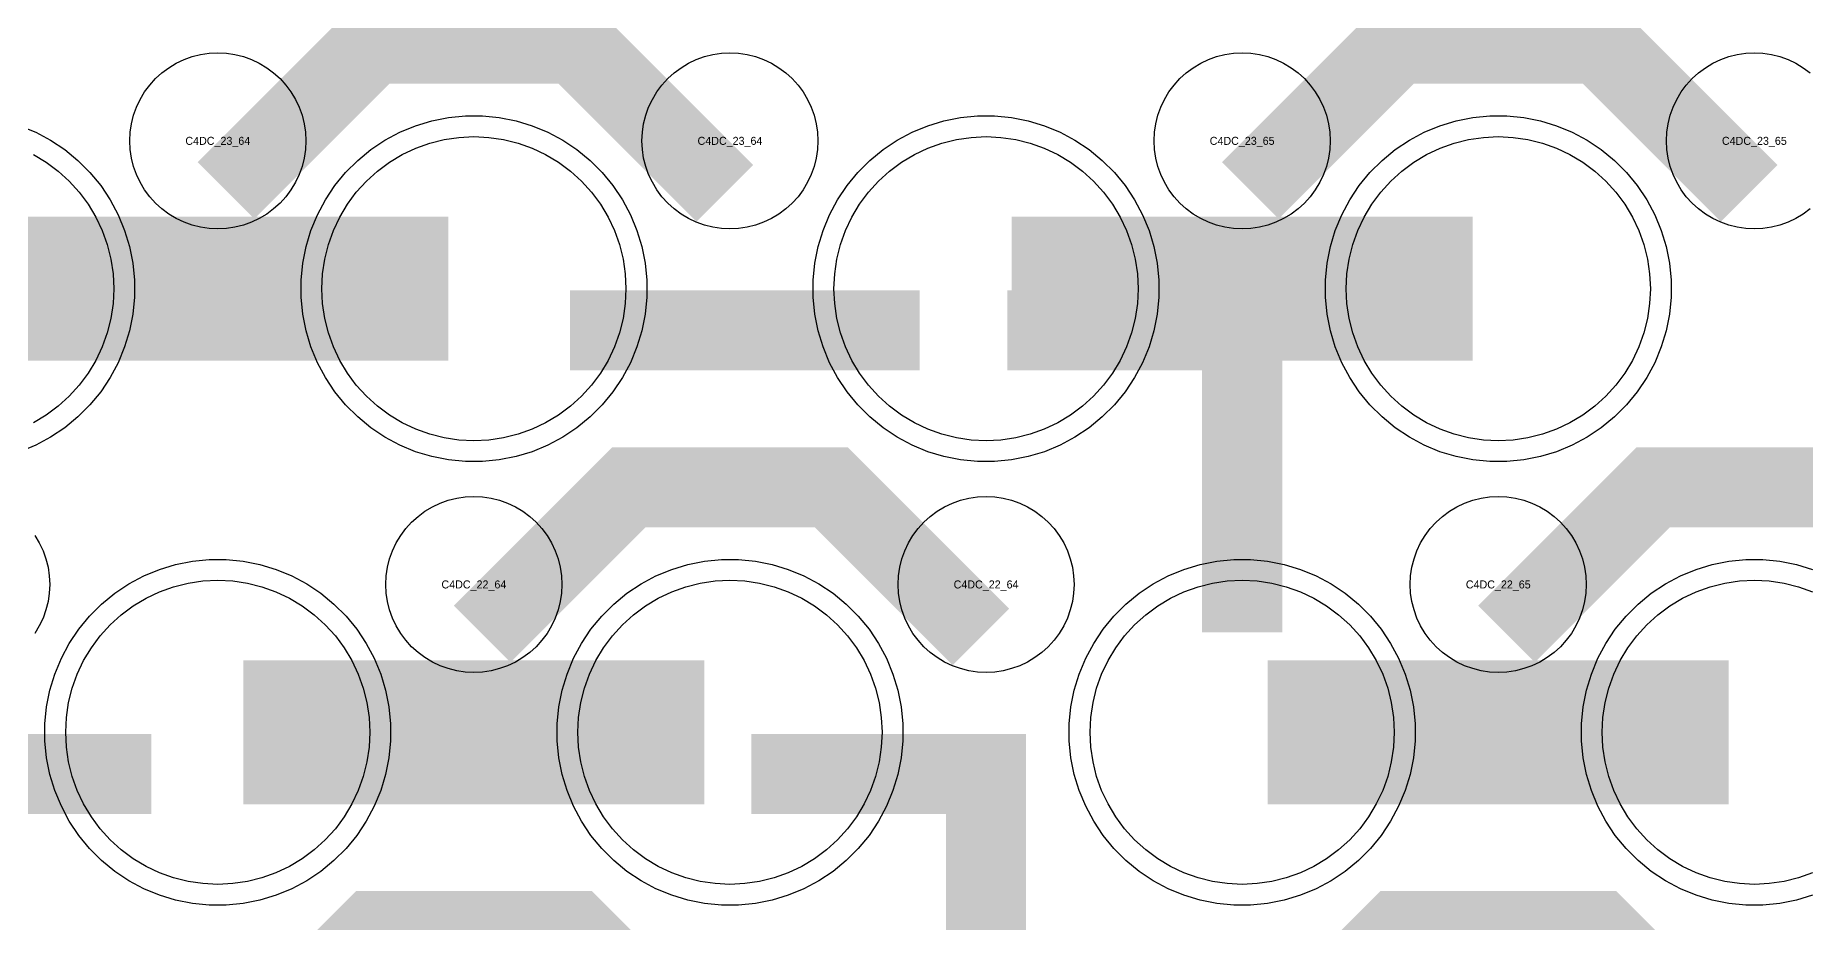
# Model space of a CAD drawing. Extents: x -11880 to 11880, y -14992 to 14992.
# Drawn here: x 8423 to 8976, y -11851 to -11573 of the extents above; entities that cross this region are included whole.
import ezdxf
from ezdxf.enums import TextEntityAlignment as Align

# ---------------------------------------------------------------- set-up
doc = ezdxf.new("R2010")
doc.units = 0
doc.header["$MEASUREMENT"] = 0
for name, color, linetype in [('GDS_775_DT_237', 138, 'CONTINUOUS'), ('RDL1_FS', 34, 'CONTINUOUS'), ('RDL_BS', 160, 'CONTINUOUS')]:
    doc.layers.add(name, color=color, linetype=linetype)

msp = doc.modelspace()

# ---------------------------------------------------------------- linework, layer by layer
at = {"layer": 'RDL1_FS', "color": 241, "true_color": 0xf7abae}
for points in [[(8560, -11700.099), (8555.343, -11699.87), (8550.732, -11699.186), (8546.209, -11698.054), (8541.819, -11696.482), (8537.605, -11694.49), (8533.605, -11692.092), (8529.86, -11689.314), (8526.406, -11686.184), (8523.276, -11682.73), (8520.498, -11678.985), (8518.1, -11674.985), (8516.108, -11670.771), (8514.536, -11666.381), (8513.404, -11661.858), (8512.72, -11657.247), (8512.491, -11652.59), (8512.72, -11647.933), (8513.404, -11643.322), (8514.536, -11638.799), (8516.108, -11634.409), (8518.1, -11630.195), (8520.498, -11626.195), (8523.276, -11622.45), (8526.406, -11618.996), (8529.86, -11615.866), (8533.605, -11613.088), (8537.605, -11610.69), (8541.819, -11608.698), (8546.209, -11607.126), (8550.732, -11605.994), (8555.343, -11605.31), (8560, -11605.081), (8564.657, -11605.31), (8569.268, -11605.994), (8573.791, -11607.126), (8578.181, -11608.698), (8582.395, -11610.69), (8586.395, -11613.088), (8590.14, -11615.866), (8593.594, -11618.996), (8596.724, -11622.45), (8599.502, -11626.195), (8601.9, -11630.195), (8603.892, -11634.409), (8605.464, -11638.799), (8606.596, -11643.322), (8607.28, -11647.933), (8607.509, -11652.59), (8607.28, -11657.247), (8606.596, -11661.858), (8605.464, -11666.381), (8603.892, -11670.771), (8601.9, -11674.985), (8599.502, -11678.985), (8596.724, -11682.73), (8593.594, -11686.184), (8590.14, -11689.314), (8586.395, -11692.092), (8582.395, -11694.49), (8578.181, -11696.482), (8573.791, -11698.054), (8569.268, -11699.186), (8564.657, -11699.87)], [(8720, -11700.099), (8715.343, -11699.87), (8710.732, -11699.186), (8706.209, -11698.054), (8701.819, -11696.482), (8697.605, -11694.49), (8693.605, -11692.092), (8689.86, -11689.314), (8686.406, -11686.184), (8683.276, -11682.73), (8680.498, -11678.985), (8678.1, -11674.985), (8676.108, -11670.771), (8674.536, -11666.381), (8673.404, -11661.858), (8672.72, -11657.247), (8672.491, -11652.59), (8672.72, -11647.933), (8673.404, -11643.322), (8674.536, -11638.799), (8676.108, -11634.409), (8678.1, -11630.195), (8680.498, -11626.195), (8683.276, -11622.45), (8686.406, -11618.996), (8689.86, -11615.866), (8693.605, -11613.088), (8697.605, -11610.69), (8701.819, -11608.698), (8706.209, -11607.126), (8710.732, -11605.994), (8715.343, -11605.31), (8720, -11605.081), (8724.657, -11605.31), (8729.268, -11605.994), (8733.791, -11607.126), (8738.181, -11608.698), (8742.395, -11610.69), (8746.395, -11613.088), (8750.14, -11615.866), (8753.594, -11618.996), (8756.724, -11622.45), (8759.502, -11626.195), (8761.9, -11630.195), (8763.892, -11634.409), (8765.464, -11638.799), (8766.596, -11643.322), (8767.28, -11647.933), (8767.509, -11652.59), (8767.28, -11657.247), (8766.596, -11661.858), (8765.464, -11666.381), (8763.892, -11670.771), (8761.9, -11674.985), (8759.502, -11678.985), (8756.724, -11682.73), (8753.594, -11686.184), (8750.14, -11689.314), (8746.395, -11692.092), (8742.395, -11694.49), (8738.181, -11696.482), (8733.791, -11698.054), (8729.268, -11699.186), (8724.657, -11699.87)], [(8880, -11700.099), (8875.343, -11699.87), (8870.732, -11699.186), (8866.209, -11698.054), (8861.819, -11696.482), (8857.605, -11694.49), (8853.605, -11692.092), (8849.86, -11689.314), (8846.406, -11686.184), (8843.276, -11682.73), (8840.498, -11678.985), (8838.1, -11674.985), (8836.108, -11670.771), (8834.536, -11666.381), (8833.404, -11661.858), (8832.72, -11657.247), (8832.491, -11652.59), (8832.72, -11647.933), (8833.404, -11643.322), (8834.536, -11638.799), (8836.108, -11634.409), (8838.1, -11630.195), (8840.498, -11626.195), (8843.276, -11622.45), (8846.406, -11618.996), (8849.86, -11615.866), (8853.605, -11613.088), (8857.605, -11610.69), (8861.819, -11608.698), (8866.209, -11607.126), (8870.732, -11605.994), (8875.343, -11605.31), (8880, -11605.081), (8884.657, -11605.31), (8889.268, -11605.994), (8893.791, -11607.126), (8898.181, -11608.698), (8902.395, -11610.69), (8906.395, -11613.088), (8910.14, -11615.866), (8913.594, -11618.996), (8916.724, -11622.45), (8919.502, -11626.195), (8921.9, -11630.195), (8923.892, -11634.409), (8925.464, -11638.799), (8926.596, -11643.322), (8927.28, -11647.933), (8927.509, -11652.59), (8927.28, -11657.247), (8926.596, -11661.858), (8925.464, -11666.381), (8923.892, -11670.771), (8921.9, -11674.985), (8919.502, -11678.985), (8916.724, -11682.73), (8913.594, -11686.184), (8910.14, -11689.314), (8906.395, -11692.092), (8902.395, -11694.49), (8898.181, -11696.482), (8893.791, -11698.054), (8889.268, -11699.186), (8884.657, -11699.87)], [(8800, -11838.664), (8795.343, -11838.435), (8790.732, -11837.751), (8786.209, -11836.619), (8781.819, -11835.047), (8777.605, -11833.055), (8773.605, -11830.657), (8769.86, -11827.879), (8766.406, -11824.749), (8763.276, -11821.295), (8760.498, -11817.55), (8758.1, -11813.55), (8756.108, -11809.336), (8754.536, -11804.946), (8753.404, -11800.423), (8752.72, -11795.812), (8752.491, -11791.155), (8752.72, -11786.498), (8753.404, -11781.887), (8754.536, -11777.364), (8756.108, -11772.974), (8758.1, -11768.76), (8760.498, -11764.76), (8763.276, -11761.015), (8766.406, -11757.561), (8769.86, -11754.431), (8773.605, -11751.653), (8777.605, -11749.255), (8781.819, -11747.263), (8786.209, -11745.691), (8790.732, -11744.559), (8795.343, -11743.875), (8800, -11743.646), (8804.657, -11743.875), (8809.268, -11744.559), (8813.791, -11745.691), (8818.181, -11747.263), (8822.395, -11749.255), (8826.395, -11751.653), (8830.14, -11754.431), (8833.594, -11757.561), (8836.724, -11761.015), (8839.502, -11764.76), (8841.9, -11768.76), (8843.892, -11772.974), (8845.464, -11777.364), (8846.596, -11781.887), (8847.28, -11786.498), (8847.509, -11791.155), (8847.28, -11795.812), (8846.596, -11800.423), (8845.464, -11804.946), (8843.892, -11809.336), (8841.9, -11813.55), (8839.502, -11817.55), (8836.724, -11821.295), (8833.594, -11824.749), (8830.14, -11827.879), (8826.395, -11830.657), (8822.395, -11833.055), (8818.181, -11835.047), (8813.791, -11836.619), (8809.268, -11837.751), (8804.657, -11838.435)]]:
    msp.add_lwpolyline(points, close=True, dxfattribs=at)
for points in [[(8422.395, -11610.69), (8426.395, -11613.088), (8430.14, -11615.866), (8433.594, -11618.996), (8436.724, -11622.45), (8439.502, -11626.195), (8441.9, -11630.195), (8443.892, -11634.409), (8445.464, -11638.799), (8446.596, -11643.322), (8447.28, -11647.933), (8447.509, -11652.59), (8447.28, -11657.247), (8446.596, -11661.858), (8445.464, -11666.381), (8443.892, -11670.771), (8441.9, -11674.985), (8439.502, -11678.985), (8436.724, -11682.73), (8433.594, -11686.184), (8430.14, -11689.314), (8426.395, -11692.092), (8422.395, -11694.49)], [(8978.181, -11835.047), (8973.791, -11836.619), (8969.268, -11837.751), (8964.657, -11838.435), (8960, -11838.664), (8955.343, -11838.435), (8950.732, -11837.751), (8946.209, -11836.619), (8941.819, -11835.047), (8937.605, -11833.055), (8933.605, -11830.657), (8929.86, -11827.879), (8926.406, -11824.749), (8923.276, -11821.295), (8920.498, -11817.55), (8918.1, -11813.55), (8916.108, -11809.336), (8914.536, -11804.946), (8913.404, -11800.423), (8912.72, -11795.812), (8912.491, -11791.155), (8912.72, -11786.498), (8913.404, -11781.887), (8914.536, -11777.364), (8916.108, -11772.974), (8918.1, -11768.76), (8920.498, -11764.76), (8923.276, -11761.015), (8926.406, -11757.561), (8929.86, -11754.431), (8933.605, -11751.653), (8937.605, -11749.255), (8941.819, -11747.263), (8946.209, -11745.691), (8950.732, -11744.559), (8955.343, -11743.875), (8960, -11743.646), (8964.657, -11743.875), (8969.268, -11744.559), (8973.791, -11745.691), (8978.181, -11747.263)]]:
    msp.add_lwpolyline(points, dxfattribs=at)
for points in [[(8408.002, -11652.59, 45, 45, 0), (8480.002, -11652.59, 45, 45, 0)], [(8480.002, -11652.59, 45, 45, 0), (8552.002, -11652.59, 45, 45, 0)], [(8728.002, -11652.59, 45, 45, 0), (8800.002, -11652.59, 45, 45, 0)], [(8800.002, -11652.59, 45, 45, 0), (8872.002, -11652.59, 45, 45, 0)], [(8808.002, -11791.155, 45, 45, 0), (8880.002, -11791.155, 45, 45, 0)], [(8880.002, -11791.155, 45, 45, 0), (8952.002, -11791.155, 45, 45, 0)]]:
    msp.add_lwpolyline(points, format="xyseb", dxfattribs=at)
at = {"layer": 'RDL1_FS'}
for points in [[(8480, -11838.664), (8475.343, -11838.435), (8470.732, -11837.751), (8466.209, -11836.619), (8461.819, -11835.047), (8457.605, -11833.055), (8453.605, -11830.657), (8449.86, -11827.879), (8446.406, -11824.749), (8443.276, -11821.295), (8440.498, -11817.55), (8438.1, -11813.55), (8436.108, -11809.336), (8434.536, -11804.946), (8433.404, -11800.423), (8432.72, -11795.812), (8432.491, -11791.155), (8432.72, -11786.498), (8433.404, -11781.887), (8434.536, -11777.364), (8436.108, -11772.974), (8438.1, -11768.76), (8440.498, -11764.76), (8443.276, -11761.015), (8446.406, -11757.561), (8449.86, -11754.431), (8453.605, -11751.653), (8457.605, -11749.255), (8461.819, -11747.263), (8466.209, -11745.691), (8470.732, -11744.559), (8475.343, -11743.875), (8480, -11743.646), (8484.657, -11743.875), (8489.268, -11744.559), (8493.791, -11745.691), (8498.181, -11747.263), (8502.395, -11749.255), (8506.395, -11751.653), (8510.14, -11754.431), (8513.594, -11757.561), (8516.724, -11761.015), (8519.502, -11764.76), (8521.9, -11768.76), (8523.892, -11772.974), (8525.464, -11777.364), (8526.596, -11781.887), (8527.28, -11786.498), (8527.509, -11791.155), (8527.28, -11795.812), (8526.596, -11800.423), (8525.464, -11804.946), (8523.892, -11809.336), (8521.9, -11813.55), (8519.502, -11817.55), (8516.724, -11821.295), (8513.594, -11824.749), (8510.14, -11827.879), (8506.395, -11830.657), (8502.395, -11833.055), (8498.181, -11835.047), (8493.791, -11836.619), (8489.268, -11837.751), (8484.657, -11838.435)], [(8640, -11838.664), (8635.343, -11838.435), (8630.732, -11837.751), (8626.209, -11836.619), (8621.819, -11835.047), (8617.605, -11833.055), (8613.605, -11830.657), (8609.86, -11827.879), (8606.406, -11824.749), (8603.276, -11821.295), (8600.498, -11817.55), (8598.1, -11813.55), (8596.108, -11809.336), (8594.536, -11804.946), (8593.404, -11800.423), (8592.72, -11795.812), (8592.491, -11791.155), (8592.72, -11786.498), (8593.404, -11781.887), (8594.536, -11777.364), (8596.108, -11772.974), (8598.1, -11768.76), (8600.498, -11764.76), (8603.276, -11761.015), (8606.406, -11757.561), (8609.86, -11754.431), (8613.605, -11751.653), (8617.605, -11749.255), (8621.819, -11747.263), (8626.209, -11745.691), (8630.732, -11744.559), (8635.343, -11743.875), (8640, -11743.646), (8644.657, -11743.875), (8649.268, -11744.559), (8653.791, -11745.691), (8658.181, -11747.263), (8662.395, -11749.255), (8666.395, -11751.653), (8670.14, -11754.431), (8673.594, -11757.561), (8676.724, -11761.015), (8679.502, -11764.76), (8681.9, -11768.76), (8683.892, -11772.974), (8685.464, -11777.364), (8686.596, -11781.887), (8687.28, -11786.498), (8687.509, -11791.155), (8687.28, -11795.812), (8686.596, -11800.423), (8685.464, -11804.946), (8683.892, -11809.336), (8681.9, -11813.55), (8679.502, -11817.55), (8676.724, -11821.295), (8673.594, -11824.749), (8670.14, -11827.879), (8666.395, -11830.657), (8662.395, -11833.055), (8658.181, -11835.047), (8653.791, -11836.619), (8649.268, -11837.751), (8644.657, -11838.435)]]:
    msp.add_lwpolyline(points, close=True, dxfattribs=at)
for points in [[(8488.002, -11791.155, 45, 45, 0), (8560.002, -11791.155, 45, 45, 0)], [(8560.002, -11791.155, 45, 45, 0), (8632.002, -11791.155, 45, 45, 0)]]:
    msp.add_lwpolyline(points, format="xyseb", dxfattribs=at)
at = {"layer": 'RDL_BS'}
for points in [[(8482.562, -11621.904, 25, 25, 0), (8528.377, -11576.089, 25, 25, 0), (8561.93, -11576.089, 25, 25, 0)], [(8638.401, -11622.803, 25, 25, 0), (8591.687, -11576.089, 25, 25, 0), (8561.929, -11576.089, 25, 25, 0)], [(8802.562, -11621.904, 25, 25, 0), (8848.377, -11576.089, 25, 25, 0), (8881.93, -11576.089, 25, 25, 0)], [(8958.401, -11622.803, 25, 25, 0), (8911.687, -11576.089, 25, 25, 0), (8881.929, -11576.089, 25, 25, 0)], [(8800, -11683.572, 25, 25, 0), (8800, -11729.192, 25, 25, 0)], [(8562.562, -11760.469, 25, 25, 0), (8608.377, -11714.654, 25, 25, 0), (8641.93, -11714.654, 25, 25, 0)], [(8718.401, -11761.368, 25, 25, 0), (8671.687, -11714.654, 25, 25, 0), (8641.929, -11714.654, 25, 25, 0)], [(8882.562, -11760.469, 25, 25, 0), (8928.377, -11714.654, 25, 25, 0), (8961.93, -11714.654, 25, 25, 0)], [(9038.401, -11761.368, 25, 25, 0), (8991.687, -11714.654, 25, 25, 0), (8961.929, -11714.654, 25, 25, 0)], [(8720, -11898.445, 25, 25, 0), (8720, -11791.668, 25, 25, 0)], [(8350.016, -11804.168, 25, 25, 0), (8459.281, -11804.168, 25, 25, 0)], [(8732.5, -11804.168, 25, 25, 0), (8646.667, -11804.168, 25, 25, 0)], [(8692.944, -11804.168, 25, 25, 0), (8651.74, -11804.168, 25, 25, 0)], [(8720, -11822.137, 25, 25, 0), (8720, -11867.757, 25, 25, 0)], [(8482.562, -11899.034, 25, 25, 0), (8528.377, -11853.219, 25, 25, 0), (8561.93, -11853.219, 25, 25, 0)], [(8638.401, -11899.933, 25, 25, 0), (8591.687, -11853.219, 25, 25, 0), (8561.929, -11853.219, 25, 25, 0)], [(8802.562, -11899.034, 25, 25, 0), (8848.377, -11853.219, 25, 25, 0), (8881.93, -11853.219, 25, 25, 0)], [(8958.401, -11899.933, 25, 25, 0), (8911.687, -11853.219, 25, 25, 0), (8881.929, -11853.219, 25, 25, 0)]]:
    msp.add_lwpolyline(points, format="xyseb", dxfattribs=at)
for points in [[(8480, -11633.896), (8477.307, -11633.764), (8474.635, -11633.368), (8472.016, -11632.711), (8469.481, -11631.804), (8467.044, -11630.652), (8464.72, -11629.259), (8462.557, -11627.656), (8460.558, -11625.844), (8458.746, -11623.845), (8457.143, -11621.682), (8455.75, -11619.358), (8454.598, -11616.921), (8453.691, -11614.386), (8453.034, -11611.767), (8452.638, -11609.095), (8452.506, -11606.402), (8452.638, -11603.709), (8453.034, -11601.037), (8453.691, -11598.418), (8454.598, -11595.883), (8455.75, -11593.446), (8457.143, -11591.122), (8458.746, -11588.959), (8460.558, -11586.96), (8462.557, -11585.148), (8464.72, -11583.545), (8467.044, -11582.152), (8469.481, -11581), (8472.016, -11580.093), (8474.635, -11579.436), (8477.307, -11579.04), (8480, -11578.908), (8482.693, -11579.04), (8485.365, -11579.436), (8487.984, -11580.093), (8490.519, -11581), (8492.956, -11582.152), (8495.28, -11583.545), (8497.443, -11585.148), (8499.442, -11586.96), (8501.254, -11588.959), (8502.857, -11591.122), (8504.25, -11593.446), (8505.402, -11595.883), (8506.309, -11598.418), (8506.966, -11601.037), (8507.362, -11603.709), (8507.494, -11606.402), (8507.362, -11609.095), (8506.966, -11611.767), (8506.309, -11614.386), (8505.402, -11616.921), (8504.25, -11619.358), (8502.857, -11621.682), (8501.254, -11623.845), (8499.442, -11625.844), (8497.443, -11627.656), (8495.28, -11629.259), (8492.956, -11630.652), (8490.519, -11631.804), (8487.984, -11632.711), (8485.365, -11633.368), (8482.693, -11633.764)], [(8640, -11633.896), (8637.307, -11633.764), (8634.635, -11633.368), (8632.016, -11632.711), (8629.481, -11631.804), (8627.044, -11630.652), (8624.72, -11629.259), (8622.557, -11627.656), (8620.558, -11625.844), (8618.746, -11623.845), (8617.143, -11621.682), (8615.75, -11619.358), (8614.598, -11616.921), (8613.691, -11614.386), (8613.034, -11611.767), (8612.638, -11609.095), (8612.506, -11606.402), (8612.638, -11603.709), (8613.034, -11601.037), (8613.691, -11598.418), (8614.598, -11595.883), (8615.75, -11593.446), (8617.143, -11591.122), (8618.746, -11588.959), (8620.558, -11586.96), (8622.557, -11585.148), (8624.72, -11583.545), (8627.044, -11582.152), (8629.481, -11581), (8632.016, -11580.093), (8634.635, -11579.436), (8637.307, -11579.04), (8640, -11578.908), (8642.693, -11579.04), (8645.365, -11579.436), (8647.984, -11580.093), (8650.519, -11581), (8652.956, -11582.152), (8655.28, -11583.545), (8657.443, -11585.148), (8659.442, -11586.96), (8661.254, -11588.959), (8662.857, -11591.122), (8664.25, -11593.446), (8665.402, -11595.883), (8666.309, -11598.418), (8666.966, -11601.037), (8667.362, -11603.709), (8667.494, -11606.402), (8667.362, -11609.095), (8666.966, -11611.767), (8666.309, -11614.386), (8665.402, -11616.921), (8664.25, -11619.358), (8662.857, -11621.682), (8661.254, -11623.845), (8659.442, -11625.844), (8657.443, -11627.656), (8655.28, -11629.259), (8652.956, -11630.652), (8650.519, -11631.804), (8647.984, -11632.711), (8645.365, -11633.368), (8642.693, -11633.764)], [(8800, -11633.896), (8797.307, -11633.764), (8794.635, -11633.368), (8792.016, -11632.711), (8789.481, -11631.804), (8787.044, -11630.652), (8784.72, -11629.259), (8782.557, -11627.656), (8780.558, -11625.844), (8778.746, -11623.845), (8777.143, -11621.682), (8775.75, -11619.358), (8774.598, -11616.921), (8773.691, -11614.386), (8773.034, -11611.767), (8772.638, -11609.095), (8772.506, -11606.402), (8772.638, -11603.709), (8773.034, -11601.037), (8773.691, -11598.418), (8774.598, -11595.883), (8775.75, -11593.446), (8777.143, -11591.122), (8778.746, -11588.959), (8780.558, -11586.96), (8782.557, -11585.148), (8784.72, -11583.545), (8787.044, -11582.152), (8789.481, -11581), (8792.016, -11580.093), (8794.635, -11579.436), (8797.307, -11579.04), (8800, -11578.908), (8802.693, -11579.04), (8805.365, -11579.436), (8807.984, -11580.093), (8810.519, -11581), (8812.956, -11582.152), (8815.28, -11583.545), (8817.443, -11585.148), (8819.442, -11586.96), (8821.254, -11588.959), (8822.857, -11591.122), (8824.25, -11593.446), (8825.402, -11595.883), (8826.309, -11598.418), (8826.966, -11601.037), (8827.362, -11603.709), (8827.494, -11606.402), (8827.362, -11609.095), (8826.966, -11611.767), (8826.309, -11614.386), (8825.402, -11616.921), (8824.25, -11619.358), (8822.857, -11621.682), (8821.254, -11623.845), (8819.442, -11625.844), (8817.443, -11627.656), (8815.28, -11629.259), (8812.956, -11630.652), (8810.519, -11631.804), (8807.984, -11632.711), (8805.365, -11633.368), (8802.693, -11633.764)], [(8560, -11772.461), (8557.307, -11772.329), (8554.635, -11771.933), (8552.016, -11771.276), (8549.481, -11770.369), (8547.044, -11769.217), (8544.72, -11767.824), (8542.557, -11766.221), (8540.558, -11764.409), (8538.746, -11762.41), (8537.143, -11760.247), (8535.75, -11757.923), (8534.598, -11755.486), (8533.691, -11752.951), (8533.034, -11750.332), (8532.638, -11747.66), (8532.506, -11744.967), (8532.638, -11742.274), (8533.034, -11739.602), (8533.691, -11736.983), (8534.598, -11734.448), (8535.75, -11732.011), (8537.143, -11729.687), (8538.746, -11727.524), (8540.558, -11725.525), (8542.557, -11723.713), (8544.72, -11722.11), (8547.044, -11720.717), (8549.481, -11719.565), (8552.016, -11718.658), (8554.635, -11718.001), (8557.307, -11717.605), (8560, -11717.473), (8562.693, -11717.605), (8565.365, -11718.001), (8567.984, -11718.658), (8570.519, -11719.565), (8572.956, -11720.717), (8575.28, -11722.11), (8577.443, -11723.713), (8579.442, -11725.525), (8581.254, -11727.524), (8582.857, -11729.687), (8584.25, -11732.011), (8585.402, -11734.448), (8586.309, -11736.983), (8586.966, -11739.602), (8587.362, -11742.274), (8587.494, -11744.967), (8587.362, -11747.66), (8586.966, -11750.332), (8586.309, -11752.951), (8585.402, -11755.486), (8584.25, -11757.923), (8582.857, -11760.247), (8581.254, -11762.41), (8579.442, -11764.409), (8577.443, -11766.221), (8575.28, -11767.824), (8572.956, -11769.217), (8570.519, -11770.369), (8567.984, -11771.276), (8565.365, -11771.933), (8562.693, -11772.329)], [(8720, -11772.461), (8717.307, -11772.329), (8714.635, -11771.933), (8712.016, -11771.276), (8709.481, -11770.369), (8707.044, -11769.217), (8704.72, -11767.824), (8702.557, -11766.221), (8700.558, -11764.409), (8698.746, -11762.41), (8697.143, -11760.247), (8695.75, -11757.923), (8694.598, -11755.486), (8693.691, -11752.951), (8693.034, -11750.332), (8692.638, -11747.66), (8692.506, -11744.967), (8692.638, -11742.274), (8693.034, -11739.602), (8693.691, -11736.983), (8694.598, -11734.448), (8695.75, -11732.011), (8697.143, -11729.687), (8698.746, -11727.524), (8700.558, -11725.525), (8702.557, -11723.713), (8704.72, -11722.11), (8707.044, -11720.717), (8709.481, -11719.565), (8712.016, -11718.658), (8714.635, -11718.001), (8717.307, -11717.605), (8720, -11717.473), (8722.693, -11717.605), (8725.365, -11718.001), (8727.984, -11718.658), (8730.519, -11719.565), (8732.956, -11720.717), (8735.28, -11722.11), (8737.443, -11723.713), (8739.442, -11725.525), (8741.254, -11727.524), (8742.857, -11729.687), (8744.25, -11732.011), (8745.402, -11734.448), (8746.309, -11736.983), (8746.966, -11739.602), (8747.362, -11742.274), (8747.494, -11744.967), (8747.362, -11747.66), (8746.966, -11750.332), (8746.309, -11752.951), (8745.402, -11755.486), (8744.25, -11757.923), (8742.857, -11760.247), (8741.254, -11762.41), (8739.442, -11764.409), (8737.443, -11766.221), (8735.28, -11767.824), (8732.956, -11769.217), (8730.519, -11770.369), (8727.984, -11771.276), (8725.365, -11771.933), (8722.693, -11772.329)], [(8880, -11772.461), (8877.307, -11772.329), (8874.635, -11771.933), (8872.016, -11771.276), (8869.481, -11770.369), (8867.044, -11769.217), (8864.72, -11767.824), (8862.557, -11766.221), (8860.558, -11764.409), (8858.746, -11762.41), (8857.143, -11760.247), (8855.75, -11757.923), (8854.598, -11755.486), (8853.691, -11752.951), (8853.034, -11750.332), (8852.638, -11747.66), (8852.506, -11744.967), (8852.638, -11742.274), (8853.034, -11739.602), (8853.691, -11736.983), (8854.598, -11734.448), (8855.75, -11732.011), (8857.143, -11729.687), (8858.746, -11727.524), (8860.558, -11725.525), (8862.557, -11723.713), (8864.72, -11722.11), (8867.044, -11720.717), (8869.481, -11719.565), (8872.016, -11718.658), (8874.635, -11718.001), (8877.307, -11717.605), (8880, -11717.473), (8882.693, -11717.605), (8885.365, -11718.001), (8887.984, -11718.658), (8890.519, -11719.565), (8892.956, -11720.717), (8895.28, -11722.11), (8897.443, -11723.713), (8899.442, -11725.525), (8901.254, -11727.524), (8902.857, -11729.687), (8904.25, -11732.011), (8905.402, -11734.448), (8906.309, -11736.983), (8906.966, -11739.602), (8907.362, -11742.274), (8907.494, -11744.967), (8907.362, -11747.66), (8906.966, -11750.332), (8906.309, -11752.951), (8905.402, -11755.486), (8904.25, -11757.923), (8902.857, -11760.247), (8901.254, -11762.41), (8899.442, -11764.409), (8897.443, -11766.221), (8895.28, -11767.824), (8892.956, -11769.217), (8890.519, -11770.369), (8887.984, -11771.276), (8885.365, -11771.933), (8882.693, -11772.329)], [(8477.356, -11845.155), (8472.062, -11844.638), (8466.835, -11843.592), (8461.795, -11842.061), (8456.885, -11840.03), (8452.223, -11837.538), (8447.809, -11834.591), (8443.708, -11831.229), (8439.926, -11827.447), (8436.564, -11823.346), (8433.617, -11818.932), (8431.125, -11814.27), (8429.094, -11809.36), (8427.563, -11804.32), (8426.517, -11799.093), (8426, -11793.799), (8426, -11788.511), (8426.517, -11783.217), (8427.563, -11777.99), (8429.094, -11772.95), (8431.125, -11768.04), (8433.617, -11763.378), (8436.564, -11758.964), (8439.926, -11754.863), (8443.708, -11751.081), (8447.809, -11747.719), (8452.223, -11744.772), (8456.885, -11742.28), (8461.795, -11740.249), (8466.835, -11738.718), (8472.062, -11737.672), (8477.356, -11737.155), (8482.644, -11737.155), (8487.938, -11737.672), (8493.165, -11738.718), (8498.205, -11740.249), (8503.115, -11742.28), (8507.777, -11744.772), (8512.191, -11747.719), (8516.292, -11751.081), (8520.074, -11754.863), (8523.436, -11758.964), (8526.383, -11763.378), (8528.875, -11768.04), (8530.906, -11772.95), (8532.437, -11777.99), (8533.483, -11783.217), (8534, -11788.511), (8534, -11793.799), (8533.483, -11799.093), (8532.437, -11804.32), (8530.906, -11809.36), (8528.875, -11814.27), (8526.383, -11818.932), (8523.436, -11823.346), (8520.074, -11827.447), (8516.292, -11831.229), (8512.191, -11834.591), (8507.777, -11837.538), (8503.115, -11840.03), (8498.205, -11842.061), (8493.165, -11843.592), (8487.938, -11844.638), (8482.644, -11845.155)], [(8637.356, -11845.155), (8632.062, -11844.638), (8626.835, -11843.592), (8621.795, -11842.061), (8616.885, -11840.03), (8612.223, -11837.538), (8607.809, -11834.591), (8603.708, -11831.229), (8599.926, -11827.447), (8596.564, -11823.346), (8593.617, -11818.932), (8591.125, -11814.27), (8589.094, -11809.36), (8587.563, -11804.32), (8586.517, -11799.093), (8586, -11793.799), (8586, -11788.511), (8586.517, -11783.217), (8587.563, -11777.99), (8589.094, -11772.95), (8591.125, -11768.04), (8593.617, -11763.378), (8596.564, -11758.964), (8599.926, -11754.863), (8603.708, -11751.081), (8607.809, -11747.719), (8612.223, -11744.772), (8616.885, -11742.28), (8621.795, -11740.249), (8626.835, -11738.718), (8632.062, -11737.672), (8637.356, -11737.155), (8642.644, -11737.155), (8647.938, -11737.672), (8653.165, -11738.718), (8658.205, -11740.249), (8663.115, -11742.28), (8667.777, -11744.772), (8672.191, -11747.719), (8676.292, -11751.081), (8680.074, -11754.863), (8683.436, -11758.964), (8686.383, -11763.378), (8688.875, -11768.04), (8690.906, -11772.95), (8692.437, -11777.99), (8693.483, -11783.217), (8694, -11788.511), (8694, -11793.799), (8693.483, -11799.093), (8692.437, -11804.32), (8690.906, -11809.36), (8688.875, -11814.27), (8686.383, -11818.932), (8683.436, -11823.346), (8680.074, -11827.447), (8676.292, -11831.229), (8672.191, -11834.591), (8667.777, -11837.538), (8663.115, -11840.03), (8658.205, -11842.061), (8653.165, -11843.592), (8647.938, -11844.638), (8642.644, -11845.155)]]:
    msp.add_lwpolyline(points, close=True, dxfattribs=at)
for points in [[(8977.443, -11627.656), (8975.28, -11629.259), (8972.956, -11630.652), (8970.519, -11631.804), (8967.984, -11632.711), (8965.365, -11633.368), (8962.693, -11633.764), (8960, -11633.896), (8957.307, -11633.764), (8954.635, -11633.368), (8952.016, -11632.711), (8949.481, -11631.804), (8947.044, -11630.652), (8944.72, -11629.259), (8942.557, -11627.656), (8940.558, -11625.844), (8938.746, -11623.845), (8937.143, -11621.682), (8935.75, -11619.358), (8934.598, -11616.921), (8933.691, -11614.386), (8933.034, -11611.767), (8932.638, -11609.095), (8932.506, -11606.402), (8932.638, -11603.709), (8933.034, -11601.037), (8933.691, -11598.418), (8934.598, -11595.883), (8935.75, -11593.446), (8937.143, -11591.122), (8938.746, -11588.959), (8940.558, -11586.96), (8942.557, -11585.148), (8944.72, -11583.545), (8947.044, -11582.152), (8949.481, -11581), (8952.016, -11580.093), (8954.635, -11579.436), (8957.307, -11579.04), (8960, -11578.908), (8962.693, -11579.04), (8965.365, -11579.436), (8967.984, -11580.093), (8970.519, -11581), (8972.956, -11582.152), (8975.28, -11583.545), (8977.443, -11585.148)], [(8422.857, -11729.687), (8424.25, -11732.011), (8425.402, -11734.448), (8426.309, -11736.983), (8426.966, -11739.602), (8427.362, -11742.274), (8427.494, -11744.967), (8427.362, -11747.66), (8426.966, -11750.332), (8426.309, -11752.951), (8425.402, -11755.486), (8424.25, -11757.923), (8422.857, -11760.247)]]:
    msp.add_lwpolyline(points, dxfattribs=at)
at = {"layer": 'RDL_BS', "color": 241, "true_color": 0xf7abae}
for points in [[(8557.356, -11706.59), (8552.062, -11706.073), (8546.835, -11705.027), (8541.795, -11703.496), (8536.885, -11701.465), (8532.223, -11698.973), (8527.809, -11696.026), (8523.708, -11692.664), (8519.926, -11688.882), (8516.564, -11684.781), (8513.617, -11680.367), (8511.125, -11675.705), (8509.094, -11670.795), (8507.563, -11665.755), (8506.517, -11660.528), (8506, -11655.234), (8506, -11649.946), (8506.517, -11644.652), (8507.563, -11639.425), (8509.094, -11634.385), (8511.125, -11629.475), (8513.617, -11624.813), (8516.564, -11620.399), (8519.926, -11616.298), (8523.708, -11612.516), (8527.809, -11609.154), (8532.223, -11606.207), (8536.885, -11603.715), (8541.795, -11601.684), (8546.835, -11600.153), (8552.062, -11599.107), (8557.356, -11598.59), (8562.644, -11598.59), (8567.938, -11599.107), (8573.165, -11600.153), (8578.205, -11601.684), (8583.115, -11603.715), (8587.777, -11606.207), (8592.191, -11609.154), (8596.292, -11612.516), (8600.074, -11616.298), (8603.436, -11620.399), (8606.383, -11624.813), (8608.875, -11629.475), (8610.906, -11634.385), (8612.437, -11639.425), (8613.483, -11644.652), (8614, -11649.946), (8614, -11655.234), (8613.483, -11660.528), (8612.437, -11665.755), (8610.906, -11670.795), (8608.875, -11675.705), (8606.383, -11680.367), (8603.436, -11684.781), (8600.074, -11688.882), (8596.292, -11692.664), (8592.191, -11696.026), (8587.777, -11698.973), (8583.115, -11701.465), (8578.205, -11703.496), (8573.165, -11705.027), (8567.938, -11706.073), (8562.644, -11706.59)], [(8717.356, -11706.59), (8712.062, -11706.073), (8706.835, -11705.027), (8701.795, -11703.496), (8696.885, -11701.465), (8692.223, -11698.973), (8687.809, -11696.026), (8683.708, -11692.664), (8679.926, -11688.882), (8676.564, -11684.781), (8673.617, -11680.367), (8671.125, -11675.705), (8669.094, -11670.795), (8667.563, -11665.755), (8666.517, -11660.528), (8666, -11655.234), (8666, -11649.946), (8666.517, -11644.652), (8667.563, -11639.425), (8669.094, -11634.385), (8671.125, -11629.475), (8673.617, -11624.813), (8676.564, -11620.399), (8679.926, -11616.298), (8683.708, -11612.516), (8687.809, -11609.154), (8692.223, -11606.207), (8696.885, -11603.715), (8701.795, -11601.684), (8706.835, -11600.153), (8712.062, -11599.107), (8717.356, -11598.59), (8722.644, -11598.59), (8727.938, -11599.107), (8733.165, -11600.153), (8738.205, -11601.684), (8743.115, -11603.715), (8747.777, -11606.207), (8752.191, -11609.154), (8756.292, -11612.516), (8760.074, -11616.298), (8763.436, -11620.399), (8766.383, -11624.813), (8768.875, -11629.475), (8770.906, -11634.385), (8772.437, -11639.425), (8773.483, -11644.652), (8774, -11649.946), (8774, -11655.234), (8773.483, -11660.528), (8772.437, -11665.755), (8770.906, -11670.795), (8768.875, -11675.705), (8766.383, -11680.367), (8763.436, -11684.781), (8760.074, -11688.882), (8756.292, -11692.664), (8752.191, -11696.026), (8747.777, -11698.973), (8743.115, -11701.465), (8738.205, -11703.496), (8733.165, -11705.027), (8727.938, -11706.073), (8722.644, -11706.59)], [(8877.356, -11706.59), (8872.062, -11706.073), (8866.835, -11705.027), (8861.795, -11703.496), (8856.885, -11701.465), (8852.223, -11698.973), (8847.809, -11696.026), (8843.708, -11692.664), (8839.926, -11688.882), (8836.564, -11684.781), (8833.617, -11680.367), (8831.125, -11675.705), (8829.094, -11670.795), (8827.563, -11665.755), (8826.517, -11660.528), (8826, -11655.234), (8826, -11649.946), (8826.517, -11644.652), (8827.563, -11639.425), (8829.094, -11634.385), (8831.125, -11629.475), (8833.617, -11624.813), (8836.564, -11620.399), (8839.926, -11616.298), (8843.708, -11612.516), (8847.809, -11609.154), (8852.223, -11606.207), (8856.885, -11603.715), (8861.795, -11601.684), (8866.835, -11600.153), (8872.062, -11599.107), (8877.356, -11598.59), (8882.644, -11598.59), (8887.938, -11599.107), (8893.165, -11600.153), (8898.205, -11601.684), (8903.115, -11603.715), (8907.777, -11606.207), (8912.191, -11609.154), (8916.292, -11612.516), (8920.074, -11616.298), (8923.436, -11620.399), (8926.383, -11624.813), (8928.875, -11629.475), (8930.906, -11634.385), (8932.437, -11639.425), (8933.483, -11644.652), (8934, -11649.946), (8934, -11655.234), (8933.483, -11660.528), (8932.437, -11665.755), (8930.906, -11670.795), (8928.875, -11675.705), (8926.383, -11680.367), (8923.436, -11684.781), (8920.074, -11688.882), (8916.292, -11692.664), (8912.191, -11696.026), (8907.777, -11698.973), (8903.115, -11701.465), (8898.205, -11703.496), (8893.165, -11705.027), (8887.938, -11706.073), (8882.644, -11706.59)], [(8797.356, -11845.155), (8792.062, -11844.638), (8786.835, -11843.592), (8781.795, -11842.061), (8776.885, -11840.03), (8772.223, -11837.538), (8767.809, -11834.591), (8763.708, -11831.229), (8759.926, -11827.447), (8756.564, -11823.346), (8753.617, -11818.932), (8751.125, -11814.27), (8749.094, -11809.36), (8747.563, -11804.32), (8746.517, -11799.093), (8746, -11793.799), (8746, -11788.511), (8746.517, -11783.217), (8747.563, -11777.99), (8749.094, -11772.95), (8751.125, -11768.04), (8753.617, -11763.378), (8756.564, -11758.964), (8759.926, -11754.863), (8763.708, -11751.081), (8767.809, -11747.719), (8772.223, -11744.772), (8776.885, -11742.28), (8781.795, -11740.249), (8786.835, -11738.718), (8792.062, -11737.672), (8797.356, -11737.155), (8802.644, -11737.155), (8807.938, -11737.672), (8813.165, -11738.718), (8818.205, -11740.249), (8823.115, -11742.28), (8827.777, -11744.772), (8832.191, -11747.719), (8836.292, -11751.081), (8840.074, -11754.863), (8843.436, -11758.964), (8846.383, -11763.378), (8848.875, -11768.04), (8850.906, -11772.95), (8852.437, -11777.99), (8853.483, -11783.217), (8854, -11788.511), (8854, -11793.799), (8853.483, -11799.093), (8852.437, -11804.32), (8850.906, -11809.36), (8848.875, -11814.27), (8846.383, -11818.932), (8843.436, -11823.346), (8840.074, -11827.447), (8836.292, -11831.229), (8832.191, -11834.591), (8827.777, -11837.538), (8823.115, -11840.03), (8818.205, -11842.061), (8813.165, -11843.592), (8807.938, -11844.638), (8802.644, -11845.155)]]:
    msp.add_lwpolyline(points, close=True, dxfattribs=at)
for points in [[(8418.205, -11601.684), (8423.115, -11603.715), (8427.777, -11606.207), (8432.191, -11609.154), (8436.292, -11612.516), (8440.074, -11616.298), (8443.436, -11620.399), (8446.383, -11624.813), (8448.875, -11629.475), (8450.906, -11634.385), (8452.437, -11639.425), (8453.483, -11644.652), (8454, -11649.946), (8454, -11655.234), (8453.483, -11660.528), (8452.437, -11665.755), (8450.906, -11670.795), (8448.875, -11675.705), (8446.383, -11680.367), (8443.436, -11684.781), (8440.074, -11688.882), (8436.292, -11692.664), (8432.191, -11696.026), (8427.777, -11698.973), (8423.115, -11701.465), (8418.205, -11703.496)], [(8978.205, -11842.061), (8973.165, -11843.592), (8967.938, -11844.638), (8962.644, -11845.155), (8957.356, -11845.155), (8952.062, -11844.638), (8946.835, -11843.592), (8941.795, -11842.061), (8936.885, -11840.03), (8932.223, -11837.538), (8927.809, -11834.591), (8923.708, -11831.229), (8919.926, -11827.447), (8916.564, -11823.346), (8913.617, -11818.932), (8911.125, -11814.27), (8909.094, -11809.36), (8907.563, -11804.32), (8906.517, -11799.093), (8906, -11793.799), (8906, -11788.511), (8906.517, -11783.217), (8907.563, -11777.99), (8909.094, -11772.95), (8911.125, -11768.04), (8913.617, -11763.378), (8916.564, -11758.964), (8919.926, -11754.863), (8923.708, -11751.081), (8927.809, -11747.719), (8932.223, -11744.772), (8936.885, -11742.28), (8941.795, -11740.249), (8946.835, -11738.718), (8952.062, -11737.672), (8957.356, -11737.155), (8962.644, -11737.155), (8967.938, -11737.672), (8973.165, -11738.718), (8978.205, -11740.249)]]:
    msp.add_lwpolyline(points, dxfattribs=at)
for points in [[(8800, -11759.88, 25, 25, 0), (8800, -11653.103, 25, 25, 0)], [(8590.016, -11665.603, 25, 25, 0), (8699.281, -11665.603, 25, 25, 0)], [(8812.5, -11665.603, 25, 25, 0), (8726.667, -11665.603, 25, 25, 0)], [(8772.944, -11665.603, 25, 25, 0), (8731.74, -11665.603, 25, 25, 0)]]:
    msp.add_lwpolyline(points, format="xyseb", dxfattribs=at)

# ---------------------------------------------------------------- texts
at = {"layer": 'GDS_775_DT_237'}
for s, p in [('C4DC_23_64', (8480, -11606.402)), ('C4DC_23_64', (8480, -11606.402)), ('C4DC_23_64', (8640, -11606.402)), ('C4DC_23_64', (8640, -11606.402)), ('C4DC_23_65', (8800, -11606.402)), ('C4DC_23_65', (8800, -11606.402)), ('C4DC_23_65', (8960, -11606.402)), ('C4DC_23_65', (8960, -11606.402)), ('C4DC_22_64', (8560, -11744.967)), ('C4DC_22_64', (8560, -11744.967)), ('C4DC_22_64', (8720, -11744.967)), ('C4DC_22_64', (8720, -11744.967)), ('C4DC_22_65', (8880, -11744.967)), ('C4DC_22_65', (8880, -11744.967))]:
    msp.add_text(s, height=2.5, dxfattribs=at).set_placement(p, align=Align.MIDDLE_CENTER)

doc.saveas('drawing.dxf')
